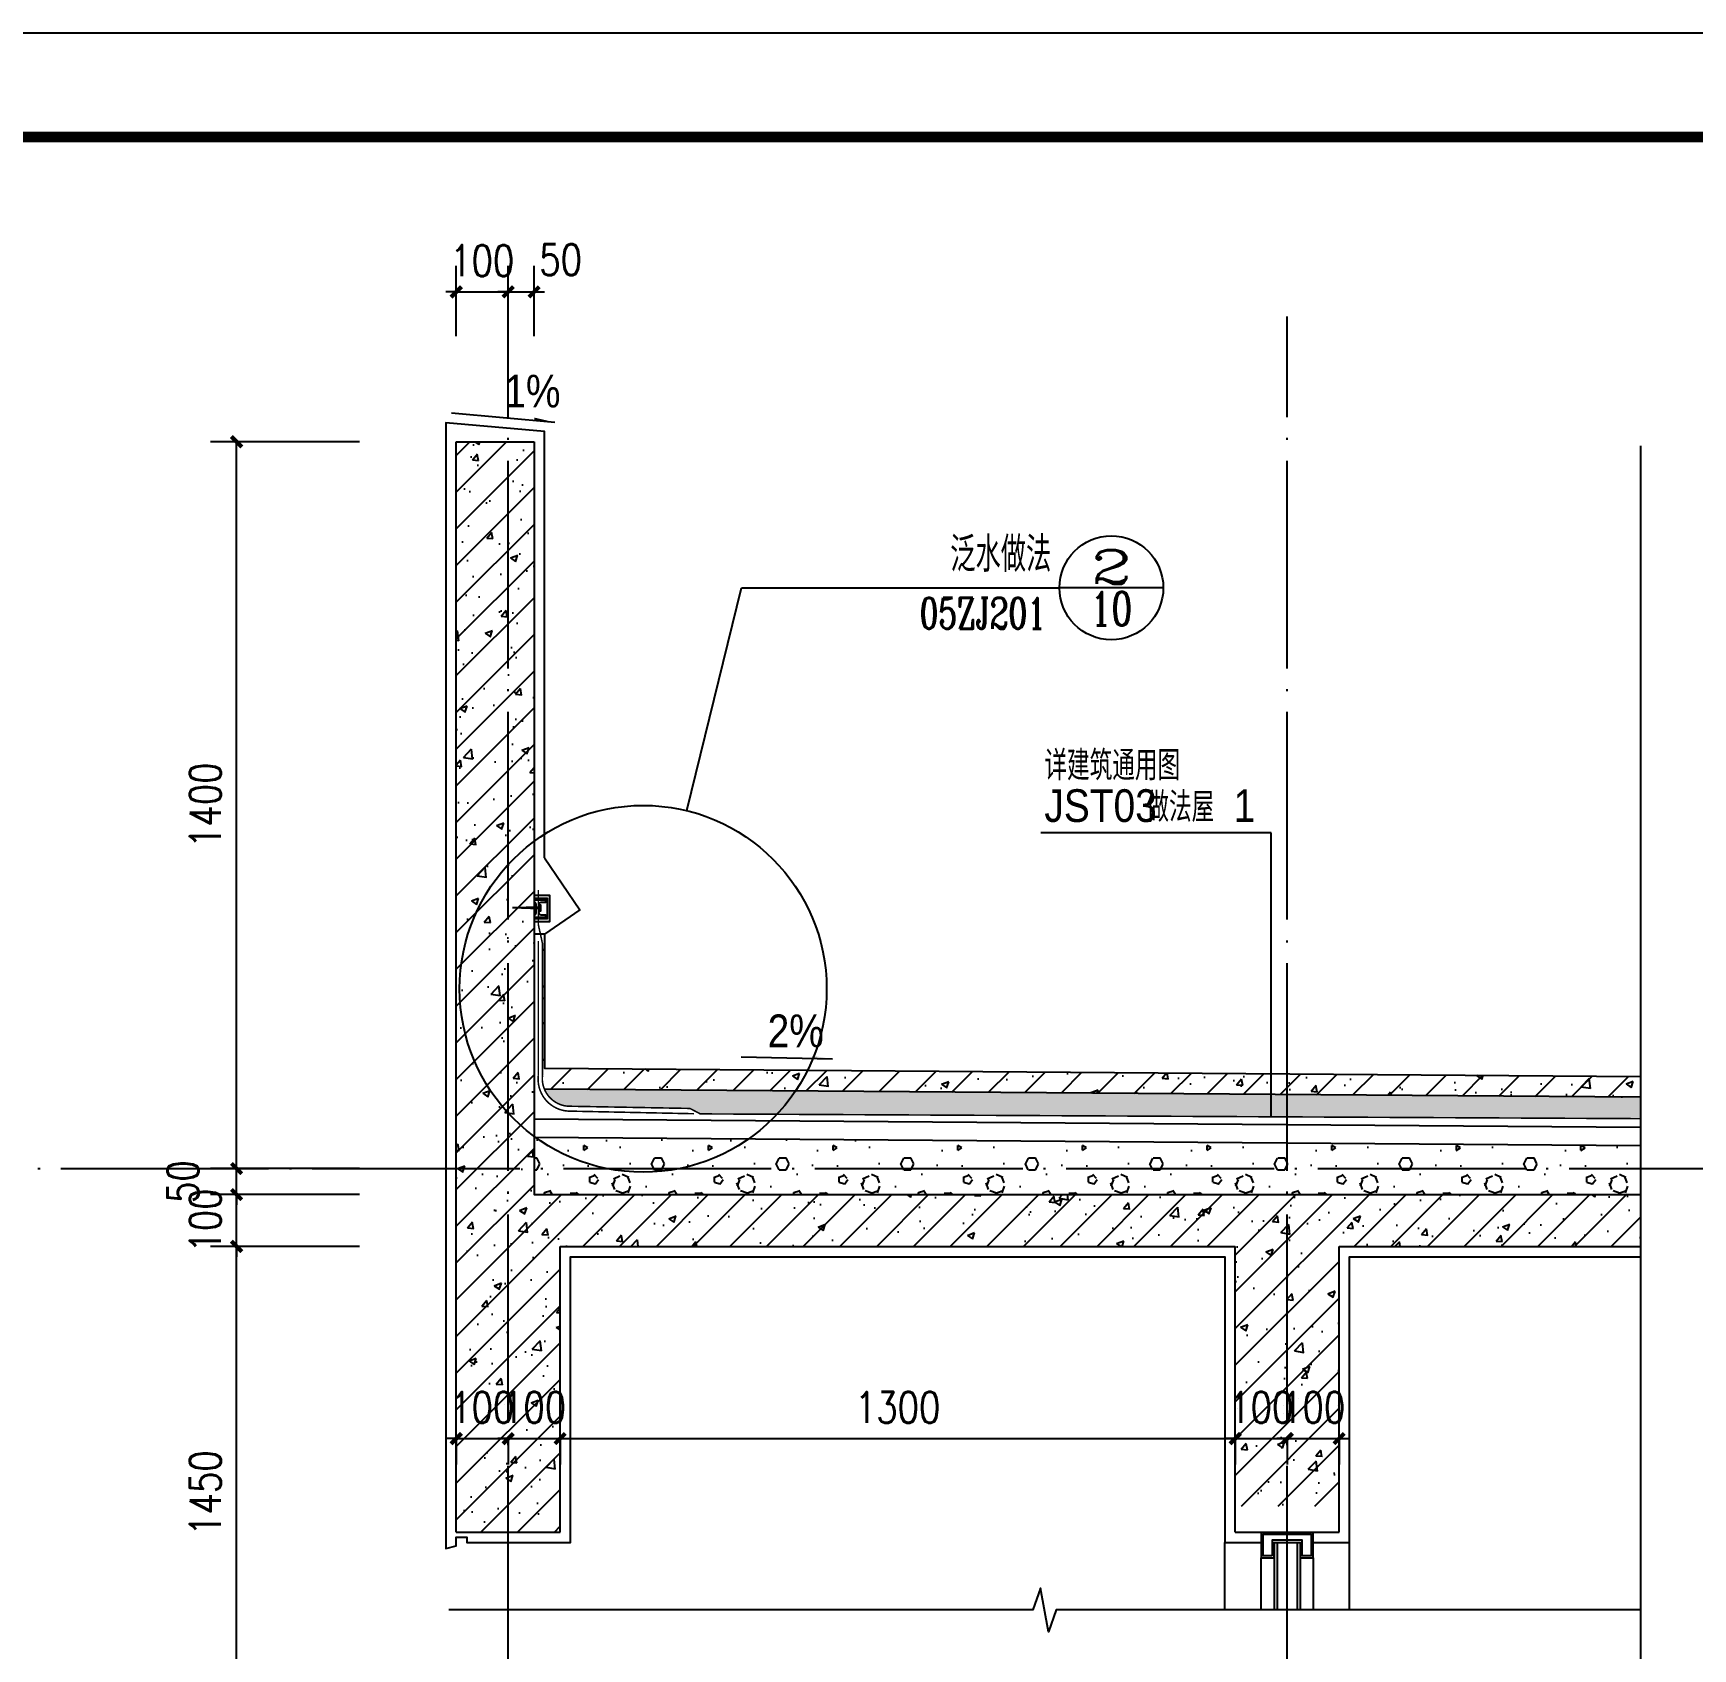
# Model space of a CAD drawing. Extents: x 718358 to 1668613, y -348838 to -159582.
# Drawn here: x 846510 to 849706, y -340070 to -336958 of the extents above; entities that cross this region are included whole.
import ezdxf
from ezdxf.enums import TextEntityAlignment as Align

# ---------------------------------------------------------------- set-up
doc = ezdxf.new("R2010")
doc.units = 0
doc.header["$LTSCALE"] = 1000
doc.linetypes.add('DASH', pattern=[0.35, 0.25, -0.1])
doc.linetypes.add('DOTE', pattern=[2.42, 2, -0.2, 0.02, -0.2])
for name, color, linetype in [('建-可见线', 7, 'Continuous'), ('建-图例填充', 251, 'Continuous'), ('建-图框', 4, 'Continuous'), ('建-墙体', 2, 'Continuous'), ('建-尺寸', 73, 'Continuous'), ('建-引出', 3, 'Continuous'), ('建-符号', 3, 'Continuous'), ('建-索引', 3, 'Continuous'), ('建-轮廓线', 7, 'Continuous'), ('建-轴网', 14, 'DOTE'), ('建-门窗剖', 4, 'Continuous'), ('建-阳台', 5, 'Continuous')]:
    doc.layers.add(name, color=color, linetype=linetype)
doc.styles.add('_TCH_DIM', font='gt单线西文.shx', dxfattribs={"width": 0.8, "bigfont": 'gt单线中文.shx'})
doc.styles.add('_TCH_LABEL', font='COMPLEX', dxfattribs={"bigfont": 'GBCBIG'})
doc.styles.add('DIM_FONT', font='SIMPLEX.shx', dxfattribs={"width": 0.8, "bigfont": 'GBCBIG.shx'})
doc.dimstyles.new('DIMN20', dxfattribs={"dimscale": 0.2, "dimtxt": 300, "dimasz": 100, "dimexe": 250, "dimexo": 300, "dimgap": 150, "dimtad": 1, "dimdec": 0, "dimzin": 0, "dimdsep": 46, "dimtxsty": 'DIM_FONT', "dimblk": 'ARCHTICK', "dimcen": 0.09, "dimdle": 1, "dimclrt": 7, "dimazin": 2, "dimtfac": 1, "dimtdec": 0, "dimtix": 1, "dimtmove": 2, "dimatfit": 3, "dimldrblk": 'ARCHTICK', "dimfxl": 1, "dimtolj": 1, "dimtzin": 0, "dimarcsym": 0})

# ---------------------------------------------------------------- blocks, each defined once
blk = doc.blocks.new('ghgdfsdf')
at = {"layer": '建-门窗剖'}
for p, q in [((916939.9, -349800.3), (916939.9, -349930.3)), ((916945.9, -349800.3), (916945.9, -349930.3)), ((916983.9, -349800.3), (916983.9, -349930.3)), ((916989.9, -349800.3), (916989.9, -349930.3)), ((916914.9, -349930.3), (916914.9, -349830.3)), ((917014.9, -349830.3), (917014.9, -349930.3))]:
    blk.add_line(p, q, dxfattribs=at)
blk.add_lwpolyline([(916914.9, -349780.3), (916914.9, -349830.3), (916919.9, -349830.3), (916919.9, -349830.3), (916939.9, -349830.3), (916939.9, -349800.3), (916989.9, -349800.3), (916989.9, -349830.3), (917009.9, -349830.3), (917009.9, -349830.3), (917014.9, -349830.3), (917014.9, -349780.3)], dxfattribs=at)
blk.add_lwpolyline([(916935.9, -349826.3), (916918.9, -349826.3), (916918.9, -349784.3), (917010.9, -349784.3), (917010.9, -349826.3), (916993.9, -349826.3), (916993.9, -349796.3), (916935.9, -349796.3)], close=True, dxfattribs=at)
blk = doc.blocks.new('d')
at = {"layer": '建-可见线', "color": 1, "ltscale": 0.0001}
for p in [(463200.5, 75059.6), (463200.5, 75056)]:
    blk.add_line(p, (463148.4, 75057.8), dxfattribs=at)
at = {"layer": '建-可见线', "color": 1}
for points in [[(463190.1, 75036.7), (463190.1, 75031.7), (463220, 75031.7), (463220, 75081.7), (463190.1, 75081.7), (463190.1, 75076.7), (463215, 75076.7), (463215, 75036.7)], [(463200.5, 75063.8), (463202.3, 75063.8), (463202.3, 75051.7), (463200.5, 75051.7)]]:
    blk.add_lwpolyline(points, close=True, dxfattribs=at)
blk.add_lwpolyline([(463198.7, 75049.7, 0.414214), (463203.7, 75044.7), (463212.2, 75044.7), (463212.2, 75039.7), (463190.5, 75039.7), (463190.5, 75044.7), (463190.7, 75044.7, 0.414214), (463193.7, 75047.7), (463193.7, 75065.4, 0.414214), (463190.7, 75068.4), (463190.5, 75068.4), (463190.5, 75073.4), (463212.2, 75073.4), (463212.2, 75068.4), (463203.7, 75068.4, 0.414214), (463198.7, 75063.4)], format="xyb", close=True, dxfattribs=at)
blk = doc.blocks.new('_ArchTick')
at = {"color": 0, "linetype": 'ByBlock', "const_width": 0.4}
blk.add_lwpolyline([(-0.5, -0.5), (0.5, 0.5)], dxfattribs=at)
blk = doc.blocks.new('*D1807')
at = {"layer": 'Defpoints', "color": 0, "transparency": 16777216}
for p in [(847324.9, -339605.7), (847424.9, -339605.7), (847424.9, -339664.7)]:
    blk.add_point(p, dxfattribs=at)
at = {"layer": '建-尺寸', "color": 0, "lineweight": -2, "transparency": 16777216}
for p, q in [((847324.9, -339664.7), (847304.9, -339664.7)), ((847324.9, -339664.7), (847424.9, -339664.7)), ((847324.9, -339665.7), (847324.9, -339714.7)), ((847424.9, -339664.7), (847444.9, -339664.7)), ((847424.9, -339665.7), (847424.9, -339714.7))]:
    blk.add_line(p, q, dxfattribs=at)
at = {"layer": '建-尺寸', "color": 0, "lineweight": -2, "transparency": 16777216, "xscale": 20, "yscale": 20, "zscale": 20}
blk.add_blockref('_ArchTick', (847324.9, -339664.7), dxfattribs=at)
at = {"layer": '建-尺寸', "color": 0, "lineweight": -2, "transparency": 16777216, "xscale": 20, "yscale": 20, "zscale": 20, "rotation": 180}
blk.add_blockref('_ArchTick', (847424.9, -339664.7), dxfattribs=at)
at = {"layer": '建-尺寸', "color": 7, "transparency": 16777216, "insert": (847374.9, -339604.7), "char_height": 60, "attachment_point": 5, "style": 'DIM_FONT'}
blk.add_mtext('\\A1;100', dxfattribs=at)
blk = doc.blocks.new('*D1808')
at = {"layer": 'Defpoints', "color": 0, "transparency": 16777216}
for p in [(847424.9, -339605.7), (847524.9, -339605.7), (847524.9, -339664.7)]:
    blk.add_point(p, dxfattribs=at)
at = {"layer": '建-尺寸', "color": 0, "lineweight": -2, "transparency": 16777216}
for p, q in [((847424.9, -339664.7), (847404.9, -339664.7)), ((847424.9, -339664.7), (847524.9, -339664.7)), ((847424.9, -339665.7), (847424.9, -339714.7)), ((847524.9, -339664.7), (847544.9, -339664.7)), ((847524.9, -339665.7), (847524.9, -339714.7))]:
    blk.add_line(p, q, dxfattribs=at)
at = {"layer": '建-尺寸', "color": 0, "lineweight": -2, "transparency": 16777216, "xscale": 20, "yscale": 20, "zscale": 20}
blk.add_blockref('_ArchTick', (847424.9, -339664.7), dxfattribs=at)
at = {"layer": '建-尺寸', "color": 0, "lineweight": -2, "transparency": 16777216, "xscale": 20, "yscale": 20, "zscale": 20, "rotation": 180}
blk.add_blockref('_ArchTick', (847524.9, -339664.7), dxfattribs=at)
at = {"layer": '建-尺寸', "color": 7, "transparency": 16777216, "insert": (847474.9, -339604.7), "char_height": 60, "attachment_point": 5, "style": 'DIM_FONT'}
blk.add_mtext('\\A1;100', dxfattribs=at)
blk = doc.blocks.new('*D1809')
at = {"layer": 'Defpoints', "color": 0, "transparency": 16777216}
for p in [(847524.9, -339605.7), (848824.9, -339605.7), (848824.9, -339664.7)]:
    blk.add_point(p, dxfattribs=at)
at = {"layer": '建-尺寸', "color": 0, "lineweight": -2, "transparency": 16777216}
for p, q in [((847524.7, -339664.7), (848825.1, -339664.7)), ((847524.9, -339665.7), (847524.9, -339714.7)), ((848824.9, -339665.7), (848824.9, -339714.7))]:
    blk.add_line(p, q, dxfattribs=at)
at = {"layer": '建-尺寸', "color": 0, "lineweight": -2, "transparency": 16777216, "xscale": 20, "yscale": 20, "zscale": 20, "rotation": 180}
blk.add_blockref('_ArchTick', (847524.9, -339664.7), dxfattribs=at)
at = {"layer": '建-尺寸', "color": 0, "lineweight": -2, "transparency": 16777216, "xscale": 20, "yscale": 20, "zscale": 20}
blk.add_blockref('_ArchTick', (848824.9, -339664.7), dxfattribs=at)
at = {"layer": '建-尺寸', "color": 7, "transparency": 16777216, "insert": (848174.9, -339604.7), "char_height": 60, "attachment_point": 5, "style": 'DIM_FONT'}
blk.add_mtext('\\A1;1300', dxfattribs=at)
blk = doc.blocks.new('*D1810')
at = {"layer": 'Defpoints', "color": 0, "transparency": 16777216}
for p in [(848824.9, -339605.7), (848924.9, -339605.7), (848924.9, -339664.7)]:
    blk.add_point(p, dxfattribs=at)
at = {"layer": '建-尺寸', "color": 0, "lineweight": -2, "transparency": 16777216}
for p, q in [((848824.9, -339664.7), (848804.9, -339664.7)), ((848824.9, -339664.7), (848924.9, -339664.7)), ((848824.9, -339665.7), (848824.9, -339714.7)), ((848924.9, -339664.7), (848944.9, -339664.7)), ((848924.9, -339665.7), (848924.9, -339714.7))]:
    blk.add_line(p, q, dxfattribs=at)
at = {"layer": '建-尺寸', "color": 0, "lineweight": -2, "transparency": 16777216, "xscale": 20, "yscale": 20, "zscale": 20}
blk.add_blockref('_ArchTick', (848824.9, -339664.7), dxfattribs=at)
at = {"layer": '建-尺寸', "color": 0, "lineweight": -2, "transparency": 16777216, "xscale": 20, "yscale": 20, "zscale": 20, "rotation": 180}
blk.add_blockref('_ArchTick', (848924.9, -339664.7), dxfattribs=at)
at = {"layer": '建-尺寸', "color": 7, "transparency": 16777216, "insert": (848874.9, -339604.7), "char_height": 60, "attachment_point": 5, "style": 'DIM_FONT'}
blk.add_mtext('\\A1;100', dxfattribs=at)
blk = doc.blocks.new('*D1811')
at = {"layer": 'Defpoints', "color": 0, "transparency": 16777216}
for p in [(848924.9, -339605.7), (849024.9, -339605.7), (849024.9, -339664.7)]:
    blk.add_point(p, dxfattribs=at)
at = {"layer": '建-尺寸', "color": 0, "lineweight": -2, "transparency": 16777216}
for p, q in [((848924.9, -339664.7), (848904.9, -339664.7)), ((848924.9, -339664.7), (849024.9, -339664.7)), ((848924.9, -339665.7), (848924.9, -339714.7)), ((849024.9, -339664.7), (849044.9, -339664.7)), ((849024.9, -339665.7), (849024.9, -339714.7))]:
    blk.add_line(p, q, dxfattribs=at)
at = {"layer": '建-尺寸', "color": 0, "lineweight": -2, "transparency": 16777216, "xscale": 20, "yscale": 20, "zscale": 20}
blk.add_blockref('_ArchTick', (848924.9, -339664.7), dxfattribs=at)
at = {"layer": '建-尺寸', "color": 0, "lineweight": -2, "transparency": 16777216, "xscale": 20, "yscale": 20, "zscale": 20, "rotation": 180}
blk.add_blockref('_ArchTick', (849024.9, -339664.7), dxfattribs=at)
at = {"layer": '建-尺寸', "color": 7, "transparency": 16777216, "insert": (848974.9, -339604.7), "char_height": 60, "attachment_point": 5, "style": 'DIM_FONT'}
blk.add_mtext('\\A1;100', dxfattribs=at)
blk = doc.blocks.new('*D1820')
at = {"layer": 'Defpoints', "color": 0, "transparency": 16777216}
for p in [(846901.9, -339294.7), (847198.6, -339294.7), (847198.6, -340244.7)]:
    blk.add_point(p, dxfattribs=at)
at = {"layer": '建-尺寸', "color": 0, "lineweight": -2, "transparency": 16777216}
for p, q in [((847138.6, -339294.7), (846851.9, -339294.7)), ((846901.9, -340244.9), (846901.9, -339294.5)), ((847138.6, -340244.7), (846851.9, -340244.7))]:
    blk.add_line(p, q, dxfattribs=at)
at = {"layer": '建-尺寸', "color": 0, "lineweight": -2, "transparency": 16777216, "xscale": 20, "yscale": 20, "zscale": 20}
for p, rotation in [((846901.9, -339294.7), 90), ((846901.9, -340244.7), 270)]:
    blk.add_blockref('_ArchTick', p, dxfattribs=dict(at, rotation=rotation))
at = {"layer": '建-尺寸', "color": 7, "transparency": 16777216, "insert": (846841.9, -339769.7), "char_height": 60, "attachment_point": 5, "rotation": 90, "style": 'DIM_FONT'}
blk.add_mtext('\\A1;1450', dxfattribs=at)
blk = doc.blocks.new('*D1821')
at = {"layer": 'Defpoints', "color": 0, "transparency": 16777216}
for p in [(846901.9, -339194.7), (847198.6, -339194.7), (847198.6, -339294.7)]:
    blk.add_point(p, dxfattribs=at)
at = {"layer": '建-尺寸', "color": 0, "lineweight": -2, "transparency": 16777216}
for p, q in [((847138.6, -339194.7), (846851.9, -339194.7)), ((846901.9, -339194.7), (846901.9, -339174.7)), ((846901.9, -339294.7), (846901.9, -339194.7)), ((847138.6, -339294.7), (846851.9, -339294.7)), ((846901.9, -339294.7), (846901.9, -339314.7))]:
    blk.add_line(p, q, dxfattribs=at)
at = {"layer": '建-尺寸', "color": 0, "lineweight": -2, "transparency": 16777216, "xscale": 20, "yscale": 20, "zscale": 20}
for p, rotation in [((846901.9, -339194.7), 270), ((846901.9, -339294.7), 90)]:
    blk.add_blockref('_ArchTick', p, dxfattribs=dict(at, rotation=rotation))
at = {"layer": '建-尺寸', "color": 7, "transparency": 16777216, "insert": (846841.9, -339244.7), "char_height": 60, "attachment_point": 5, "rotation": 90, "style": 'DIM_FONT'}
blk.add_mtext('\\A1;100', dxfattribs=at)
blk = doc.blocks.new('*D1822')
at = {"layer": 'Defpoints', "color": 0, "transparency": 16777216}
for p in [(846901.9, -339144.7), (847198.6, -339144.7), (847198.6, -339194.7)]:
    blk.add_point(p, dxfattribs=at)
at = {"layer": '建-尺寸', "color": 0, "lineweight": -2, "transparency": 16777216}
for p, q in [((846901.9, -339144.7), (846901.9, -339124.7)), ((847138.6, -339144.7), (846851.9, -339144.7)), ((846901.9, -339194.7), (846901.9, -339144.7)), ((847138.6, -339194.7), (846851.9, -339194.7)), ((846901.9, -339194.7), (846901.9, -339214.7))]:
    blk.add_line(p, q, dxfattribs=at)
at = {"layer": '建-尺寸', "color": 0, "lineweight": -2, "transparency": 16777216, "xscale": 20, "yscale": 20, "zscale": 20}
for p, rotation in [((846901.9, -339144.7), 270), ((846901.9, -339194.7), 90)]:
    blk.add_blockref('_ArchTick', p, dxfattribs=dict(at, rotation=rotation))
at = {"layer": '建-尺寸', "color": 7, "transparency": 16777216, "insert": (846798.9, -339169.7), "char_height": 60, "attachment_point": 5, "rotation": 90, "style": 'DIM_FONT'}
blk.add_mtext('\\A1;50', dxfattribs=at)
blk = doc.blocks.new('*D1823')
at = {"layer": 'Defpoints', "color": 0, "transparency": 16777216}
for p in [(846901.9, -337744.7), (847198.6, -337744.7), (847198.6, -339144.7)]:
    blk.add_point(p, dxfattribs=at)
at = {"layer": '建-尺寸', "color": 0, "lineweight": -2, "transparency": 16777216}
for p, q in [((847138.6, -337744.7), (846851.9, -337744.7)), ((846901.9, -339144.9), (846901.9, -337744.5)), ((847138.6, -339144.7), (846851.9, -339144.7))]:
    blk.add_line(p, q, dxfattribs=at)
at = {"layer": '建-尺寸', "color": 0, "lineweight": -2, "transparency": 16777216, "xscale": 20, "yscale": 20, "zscale": 20}
for p, rotation in [((846901.9, -337744.7), 90), ((846901.9, -339144.7), 270)]:
    blk.add_blockref('_ArchTick', p, dxfattribs=dict(at, rotation=rotation))
at = {"layer": '建-尺寸', "color": 7, "transparency": 16777216, "insert": (846841.9, -338444.7), "char_height": 60, "attachment_point": 5, "rotation": 90, "style": 'DIM_FONT'}
blk.add_mtext('\\A1;1400', dxfattribs=at)
blk = doc.blocks.new('*D2918')
at = {"layer": 'Defpoints', "color": 0, "transparency": 16777216}
for p in [(847424.9, -337455.9), (847324.9, -337601.2), (847424.9, -337601.2)]:
    blk.add_point(p, dxfattribs=at)
at = {"layer": '建-尺寸', "color": 0, "lineweight": -2, "transparency": 16777216}
for p, q in [((847324.9, -337541.2), (847324.9, -337405.9)), ((847424.9, -337541.2), (847424.9, -337405.9)), ((847324.9, -337455.9), (847304.9, -337455.9)), ((847324.9, -337455.9), (847424.9, -337455.9)), ((847424.9, -337455.9), (847444.9, -337455.9))]:
    blk.add_line(p, q, dxfattribs=at)
at = {"layer": '建-尺寸', "color": 0, "lineweight": -2, "transparency": 16777216, "xscale": 20, "yscale": 20, "zscale": 20}
blk.add_blockref('_ArchTick', (847324.9, -337455.9), dxfattribs=at)
at = {"layer": '建-尺寸', "color": 0, "lineweight": -2, "transparency": 16777216, "xscale": 20, "yscale": 20, "zscale": 20, "rotation": 180}
blk.add_blockref('_ArchTick', (847424.9, -337455.9), dxfattribs=at)
at = {"layer": '建-尺寸', "color": 7, "transparency": 16777216, "insert": (847374.9, -337395.9), "char_height": 60, "attachment_point": 5, "style": 'DIM_FONT'}
blk.add_mtext('\\A1;100', dxfattribs=at)
blk = doc.blocks.new('*D2919')
at = {"layer": 'Defpoints', "color": 0, "transparency": 16777216}
for p in [(847474.9, -337455.9), (847424.9, -337601.2), (847474.9, -337601.2)]:
    blk.add_point(p, dxfattribs=at)
at = {"layer": '建-尺寸', "color": 0, "lineweight": -2, "transparency": 16777216}
for p, q in [((847424.9, -337541.2), (847424.9, -337405.9)), ((847474.9, -337541.2), (847474.9, -337405.9)), ((847424.9, -337455.9), (847404.9, -337455.9)), ((847424.9, -337455.9), (847474.9, -337455.9)), ((847474.9, -337455.9), (847494.9, -337455.9))]:
    blk.add_line(p, q, dxfattribs=at)
at = {"layer": '建-尺寸', "color": 0, "lineweight": -2, "transparency": 16777216, "xscale": 20, "yscale": 20, "zscale": 20}
blk.add_blockref('_ArchTick', (847424.9, -337455.9), dxfattribs=at)
at = {"layer": '建-尺寸', "color": 0, "lineweight": -2, "transparency": 16777216, "xscale": 20, "yscale": 20, "zscale": 20, "rotation": 180}
blk.add_blockref('_ArchTick', (847474.9, -337455.9), dxfattribs=at)
at = {"layer": '建-尺寸', "color": 7, "transparency": 16777216, "insert": (847526, -337393.9), "char_height": 60, "attachment_point": 5, "style": 'DIM_FONT'}
blk.add_mtext('\\A1;50', dxfattribs=at)

msp = doc.modelspace()

# ---------------------------------------------------------------- hatches: boundary and pattern name
at = {"layer": '建-图例填充'}
h = msp.add_hatch(dxfattribs=at)
h.set_pattern_fill('钢筋混凝土', color=256, scale=20, style=0)
h.set_pattern_definition([(45, (-67989.99, 7685.635), (-35.355339, 35.355339), []), (50, (-67989.99, 7685.63), (143.452037, -12.550427), [15, -165]), (355, (-67989.99, 7685.63), (-27.750267, 150.438427), [12, -132]), (100.4514, (-67978.03, 7684.59), (115.701876, 137.887908), [12.748038, -140.228422]), (46.1842, (-67989.99, 7725.63), (213.44821, -33.103803), [22.5, -247.5]), (96.6356, (-67972.2, 7722.88), (186.93254, 194.823574), [19.12206, -210.3426]), (351.1842, (-67990, 7725.63), (186.93239, 194.82372), [18, -198]), (21, (-67969.99, 7715.63), (119.38141, -80.523778), [15, -165]), (326, (-67969.99, 7715.63), (48.663066, 145.03001), [12, -132]), (71.4514, (-67960.04, 7708.92), (168.044526, 64.5061), [12.748038, -140.228422]), (37.5, (-67989.99, 7685.635), (2.431971, 66.5787708), [0, -130.4, 0, -134, 0, -132.5]), (7.5, (-67989.99, 7685.635), (52.6139075, 78.8823424), [0, -76.4, 0, -127.4, 0, -50.5]), (327.5, (-68034.59, 7685.635), (106.7644872, -4.5109743), [0, -50, 0, -156, 0, -207]), (317.5, (-68054.59, 7685.635), (116.637234, 20.0209965), [0, -65, 0, -103.6, 0, -147])])
h.paths.add_polyline_path([(847474.9, -339194.7), (847474.9, -337744.7), (847324.9, -337744.7), (847324.9, -339844.7), (847524.9, -339844.7), (847524.9, -339294.7), (848824.9, -339294.7), (848824.9, -339794.7), (849024.9, -339794.7), (849024.9, -339294.7), (849605, -339294.7), (849605, -339194.7), (847474.9, -339194.7), (847474.9, -339194.7)])
h = msp.add_hatch(dxfattribs=at)
h.set_pattern_fill('钢筋混凝土', color=256, scale=20, style=0)
h.set_pattern_definition([(45, (3055.796, 395.11), (-35.355339, 35.355339), []), (50, (3055.8, 395.11), (143.452037, -12.550427), [15, -165]), (355, (3055.8, 395.11), (-27.750267, 150.438427), [12, -132]), (100.4514, (3067.75, 394.07), (115.701876, 137.887908), [12.748038, -140.228422]), (46.1842, (3055.8, 435.11), (213.44821, -33.103803), [22.5, -247.5]), (96.6356, (3073.58, 432.35), (186.93254, 194.823574), [19.12206, -210.3426]), (351.1842, (3055.8, 435.11), (186.93239, 194.82372), [18, -198]), (21, (3075.8, 425.11), (119.38141, -80.523778), [15, -165]), (326, (3075.8, 425.11), (48.663066, 145.03001), [12, -132]), (71.4514, (3085.74, 418.4), (168.044526, 64.5061), [12.748038, -140.228422]), (37.5, (3055.796, 395.11), (2.431971, 66.5787708), [0, -130.4, 0, -134, 0, -132.5]), (7.5, (3055.796, 395.11), (52.6139075, 78.8823424), [0, -76.4, 0, -127.4, 0, -50.5]), (327.5, (3011.196, 395.11), (106.7644872, -4.5109743), [0, -50, 0, -156, 0, -207]), (317.5, (2991.2, 395.11), (116.637234, 20.020996), [0, -65, 0, -103.6, 0, -147])])
h.paths.add_polyline_path([(847494.9, -338951.4), (847494.9, -338682.9), (847487, -338682.9), (847490.9, -338700.9), (847490.9, -338965.9, 0.122557), (847494.5, -338991.4), (849605, -339007), (849605, -338967)])
h = msp.add_hatch(dxfattribs=at)
h.set_pattern_fill('HONEY', color=256, scale=10, style=0)
h.set_pattern_definition([(0, (3055.796, 395.112), (23.8125, 13.74815), [15.875, -31.75]), (120, (3055.796, 395.112), (-23.81249716, 13.74815493), [15.875, -31.75]), (60, (3055.796, 395.112), (2.84e-06, 27.49630493), [-31.75, 15.875])])
h.paths.add_polyline_path([(849605, -339048.5), (849605, -339007), (847494.5, -338991.4, 0.283827), (847539.7, -339024.5), (847774.9, -339028.8), (847794.8, -339039.3)])
h = msp.add_hatch(dxfattribs=at)
h.set_pattern_fill('加气混凝土', color=256, scale=20, style=0)
h.set_pattern_definition([(0, (3126.6, 321.9), (120, 240), [0, -240]), (0, (2986.2, 289.5), (120, 240), [0, -240]), (0, (3064.2, 287.1), (120, 240), [0, -240]), (0, (3149.4, 357.9), (120, 240), [0, -240]), (0, (3049.8, 275.1), (120, 240), [0, -240]), (0, (3173.4, 509.1), (120, 240), [0, -240]), (0, (3100.2, 489.9), (120, 240), [0, -240]), (0, (3138.6, 459.9), (120, 240), [0, -240]), (0, (2943, 455.1), (120, 240), [0, -240]), (0, (3060.6, 444.3), (120, 240), [0, -240]), (0, (3015, 383.1), (120, 240), [0, -240]), (0, (3017.4, 293.1), (120, 240), [0, -240]), (0, (3107.4, 283.5), (120, 240), [0, -240]), (0, (3173.4, 389.1), (120, 240), [0, -240]), (0, (2949, 351.9), (120, 240), [0, -240]), (0, (2969.4, 392.7), (120, 240), [0, -240]), (0, (3063, 375.9), (120, 240), [0, -240]), (0, (3029.4, 341.1), (120, 240), [0, -240]), (0, (3010.2, 420.3), (120, 240), [0, -240]), (0, (3040.2, 510.3), (120, 240), [0, -240]), (0, (2958.6, 301.5), (120, 240), [0, -240]), (0, (3090.6, 461.1), (120, 240), [0, -240]), (0, (2979, 464.7), (120, 240), [0, -240]), (0, (2959.8, 495.9), (120, 240), [0, -240]), (130.601294, (3158.653, 433.969), (-599.99999337, 720.00000315), [10.53662, -4414.8444]), (18.434949, (3141.51, 438.54), (599.9999978, 239.9999982), [10.842096, -1507.05116]), (90, (3141.51, 428.25), (120, 240), [10.285714, -469.71426]), (161.565051, (3151.796, 424.826), (-600.000003, 239.9999821), [10.842096, -1507.05116]), (53.130102, (3151.796, 424.826), (120.0000002, 240), [11.42857, -1188.5714]), (135, (3160.94, 302.54), (-120.0000145, 239.999984), [9.697464, -669.12504]), (45, (3147.224, 302.54), (119.999999, 239.999999), [9.697464, -669.12504]), (135, (3154.08, 295.68), (-120.0000145, 239.999984), [9.697464, -669.12504]), (45, (3154.08, 295.68), (119.999999, 239.999999), [9.697464, -669.12504]), (116.56505, (3045.5, 463.68), (-2e-05, 479.999987), [12.77753, -255.5506]), (180, (3039.8, 475.1), (-120, 240), [13.714286, -226.2857]), (63.43495, (3020.37, 463.68), (1e-06, 480), [12.77753, -255.5506]), (116.56505, (3026.08, 452.25), (-2e-05, 479.999987), [12.77753, -255.5506]), (0, (3026.08, 452.25), (120, 240), [13.714286, -226.2857]), (63.43495, (3039.8, 452.25), (1e-06, 480), [12.77753, -255.5506]), (107.102728, (3135.796, 382.54), (-359.99998624, 1200.00000194), [15.54454, -6513.161]), (143.972626, (3131.224, 397.398), (-2279.9999711, 1679.9999981), [15.54454, -3248.808]), (180, (3118.65, 406.54), (-120, 240), [14.85714, -225.14284]), (36.0273733, (3091.224, 397.398), (2279.99998315, 1679.9999819), [15.54454, -3248.808]), (71.565051, (3086.653, 383.683), (360.0000018, 1199.999998), [14.456126, -1503.43712]), (107.102728, (3091.224, 368.826), (-359.99998624, 1200.00000194), [15.54454, -6513.161]), (143.972626, (3103.796, 359.683), (-2279.9999711, 1679.9999981), [15.54454, -3248.808]), (0, (3103.8, 359.68), (120, 240), [14.85714, -225.14284]), (36.0273733, (3118.653, 359.683), (2279.99998315, 1679.9999819), [15.54454, -3248.808]), (71.565051, (3131.224, 368.826), (360.0000018, 1199.999998), [14.456126, -1503.43712]), (150.255118, (3138.082, 494.54), (-360.0000009, 239.999997), [9.21401, -1925.72784]), (90, (3130.08, 489.97), (120, 240), [9.14286, -470.8571]), (29.7448813, (3130.082, 489.97), (360.0000002, 239.9999989), [9.21401, -1925.72784]), (116.56505, (3082.08, 324.25), (-2e-05, 479.999987), [12.77753, -255.5506]), (168.690067, (3076.367, 335.683), (-1080.0000008, 239.999994), [11.6549, -2435.8742]), (41.1859251, (3055.796, 329.969), (2999.99998182, 2639.99997692), [12.14874, -5090.3208]), (90, (3055.8, 318.54), (120, 240), [11.42857, -468.5714]), (138.814074, (3064.939, 310.54), (-2999.99994668, 2640.00001681), [12.14874, -5090.3208]), (16.6992442, (3064.939, 310.54), (3959.9999702, 1199.99998743), [11.93178, -4999.415]), (60.9453959, (3076.367, 313.969), (119.99999968, 239.99999788), [11.766434, -4930.1358]), (109.983106, (2981.51, 424.826), (-600.00000226, 1679.99999555), [13.3768, -5604.879]), (155.556045, (2976.939, 437.398), (-1560.00000595, 719.99998504), [13.809194, -5786.0526]), (24.4439547, (2951.796, 437.398), (1560.00000078, 719.99999654), [13.809194, -5786.0526]), (70.0168934, (2947.224, 424.826), (600.00000181, 1679.99999583), [13.3768, -5604.879]), (109.983106, (2951.796, 412.255), (-600.00000226, 1679.99999555), [13.3768, -5604.879]), (160.016893, (2964.367, 407.683), (-600.00000035, 239.99998907), [13.3768, -2795.751]), (19.9831065, (2964.367, 407.683), (599.9999967, 239.9999996), [13.3768, -2795.751]), (70.0168934, (2976.939, 412.255), (600.00000181, 1679.99999583), [13.3768, -5604.879]), (122.005383, (3070.653, 403.112), (-120.0000161, 239.99998775), [10.78169, -2253.3736]), (18.434949, (3054.653, 408.826), (599.9999978, 239.9999982), [10.842096, -1507.05116]), (90, (3054.65, 398.54), (120, 240), [10.285714, -469.71426]), (161.565051, (3064.94, 395.11), (-600.000003, 239.9999821), [10.842096, -1507.05116]), (54.4623222, (3064.939, 395.112), (839.99999878, 1199.9999982), [9.83123, -4119.2846]), (116.56505, (3000.94, 344.83), (-2e-05, 479.999987), [12.77753, -255.5506]), (180, (2995.22, 356.25), (-120, 240), [12.57143, -227.42856]), (59.0362434, (2975.796, 344.826), (120.0000004, 239.99999884), [13.32789, -2785.5288]), (120.963756, (2982.653, 333.398), (-120.0000164, 239.999989), [13.32789, -2785.5288]), (0, (2982.65, 333.4), (120, 240), [12.57143, -227.42856]), (63.43495, (2995.22, 333.4), (1e-06, 480), [12.77753, -255.5506])])
h.paths.add_polyline_path([(849605, -339194.7), (849605, -339100.6), (847474.9, -339084.5), (847474.9, -339194.7)])
at = {"layer": '建-符号'}
for points in [[(847514.8, -337707.2), (847475, -337703.4), (847475.5, -337698.1)], [(848049.6, -338933.5), (848009.6, -338932.5), (848009.7, -338927.2)]]:
    msp.add_hatch(color=256, dxfattribs=at).paths.add_polyline_path(points)

# ---------------------------------------------------------------- linework, layer by layer
at = {"layer": '建-可见线'}
for p, q in [((847494.9, -338692.9), (847474.9, -338692.9)), ((848804.9, -339864.7), (848874.9, -339864.7))]:
    msp.add_line(p, q, dxfattribs=at)
at = {"layer": '建-可见线', "color": 1}
for p, q in [((849605, -339007), (847494.5, -338991.4)), ((849605, -339065.7), (847474.9, -339049.6)), ((849605, -339100.6), (847474.9, -339084.5))]:
    msp.add_line(p, q, dxfattribs=at)
at = {"layer": '建-可见线'}
for points in [[(847494.9, -338545.9), (847494.9, -337724.7), (847304.9, -337708.2), (847304.9, -339876.4), (847325, -339871.2), (847325, -339864.7), (847325, -339854.7), (847345, -339854.7), (847345, -339864.7), (847544.9, -339864.7), (847544.9, -339314.7), (848804.9, -339314.7), (848804.9, -339864.7)], [(847494.9, -338545.9), (847562.9, -338646.4), (847494.9, -338692.9)], [(847494.9, -338668.7), (847494.9, -338668.8)], [(847494.9, -338692.9), (847494.9, -338951.4), (849605, -338967)], [(848974.9, -339864.7), (849044.9, -339864.7), (849044.9, -339314.7), (849605, -339314.7)]]:
    msp.add_lwpolyline(points, dxfattribs=at)
at = {"layer": '建-可见线', "color": 1, "linetype": 'DASH', "ltscale": 0.1, "const_width": 3, "elevation": 0}
for points in [[(847482.9, -338608.3), (847482.9, -338674.4), (847490.9, -338710.9), (847490.9, -338965.9, 0.421029), (847539.7, -339024.5), (847774.9, -339028.8), (847794.8, -339039.3), (849605, -339048.5)], [(847482.9, -338706.2), (847482.9, -338965.9, 0.425737), (847539.7, -339033.9), (847782.9, -339039)]]:
    msp.add_lwpolyline(points, format="xyb", dxfattribs=at)
at = {"layer": '建-图框'}
msp.add_lwpolyline([(835227.9, -348837.6), (852047.9, -348837.6), (852047.9, -336957.6), (835227.9, -336957.6)], close=True, dxfattribs=at)
at = {"layer": '建-图框', "const_width": 20}
msp.add_lwpolyline([(835727.9, -348637.6), (851847.9, -348637.6), (851847.9, -337157.6), (835727.9, -337157.6)], close=True, dxfattribs=at)
at = {"layer": '建-墙体'}
for p, q in [((847324.9, -339844.7), (847324.9, -337744.7)), ((847324.9, -337744.7), (847474.9, -337744.7)), ((847474.9, -337744.7), (847474.9, -339194.7)), ((847474.9, -339194.7), (848744.9, -339194.7)), ((847474.9, -339194.7), (849605, -339194.7)), ((847524.9, -339294.7), (848824.9, -339294.7)), ((847524.9, -339844.7), (847524.9, -339294.7)), ((848824.9, -339844.7), (848824.9, -339294.7)), ((849024.9, -339844.7), (849024.9, -339294.7)), ((849024.9, -339294.7), (849605, -339294.7)), ((847324.9, -339844.7), (847524.9, -339844.7)), ((848824.9, -339844.7), (849024.9, -339844.7))]:
    msp.add_line(p, q, dxfattribs=at)
msp.add_lwpolyline([(847474.9, -338704.7), (847474.9, -338704.7), (847474.9, -339194.7), (849605, -339194.7)], dxfattribs=at)
at = {"layer": '建-引出'}
for p, q in [((848894, -338498), (848450.5, -338498)), ((848894, -339044), (848894, -338498))]:
    msp.add_line(p, q, dxfattribs=at)
at = {"layer": '建-符号'}
for points in [[(847315.9, -337688.6), (847514.8, -337707.2)], [(849605, -337752.8), (849605, -342282.9), (849647, -342298.2), (849563, -342313), (849605, -342327.9), (849605, -346857.9)], [(847873.4, -338929.1), (848049.6, -338933.5)], [(849605, -339994.7), (848480.3, -339994.7), (848465, -340036.7), (848450.2, -339952.7), (848435.3, -339994.7), (847310.6, -339994.7)]]:
    msp.add_lwpolyline(points, dxfattribs=at)
at = {"layer": '建-索引'}
for p, q in [((847768.9, -338455.2), (847874.2, -338026)), ((847874.2, -338026), (848486.3, -338026)), ((848686.3, -338026), (848486.3, -338026))]:
    msp.add_line(p, q, dxfattribs=at)
for centre, radius in [((848586.3, -338026), 100), ((847684.8, -338798.4), 353.3)]:
    msp.add_circle(centre, radius, dxfattribs=at)
at = {"layer": '建-轮廓线', "color": 253}
for p, q in [((848804.9, -339994.7), (848804.9, -339864.7)), ((849044.9, -339994.7), (849044.9, -339864.7))]:
    msp.add_line(p, q, dxfattribs=at)
at = {"layer": '建-轴网', "ltscale": 0.2}
for p, q in [((847424.9, -346893.1), (847424.9, -337503.6)), ((848924.9, -346893.1), (848924.9, -337503.6)), ((843659.6, -339144.7), (851598.1, -339144.7))]:
    msp.add_line(p, q, dxfattribs=at)

# ---------------------------------------------------------------- block references
at = {"layer": '建-可见线'}
msp.add_blockref('ghgdfsdf', (-68040, 9935.6), dxfattribs=at)
at = {"layer": '建-阳台'}
msp.add_blockref('d', (384284.9, -413700.5), dxfattribs=at)

# ---------------------------------------------------------------- texts
at = {"layer": '建-引出', "style": '_TCH_DIM'}
for s, height, width, p in [('详建筑通用图', 57.32, 0.8, (848457.4, -338397)), ('JST03', 63, 0.888889, (848457.4, -338477)), ('做法屋', 57.32, 0.8, (848653.7, -338477)), ('1', 63, 0.888889, (848821.7, -338477))]:
    msp.add_text(s, height=height, dxfattribs=dict(at, width=width)).set_placement(p)
at = {"layer": '建-符号', "style": '_TCH_DIM', "width": 0.888889}
for s, p in [('1%', (847417.5, -337678.6)), ('2%', (847924.5, -338910.8))]:
    msp.add_text(s, height=63, dxfattribs=at).set_placement(p)
at = {"layer": '建-索引', "style": '_TCH_LABEL'}
msp.add_text('泛水做法', height=67.52, dxfattribs=at).set_placement((848276.2, -337995.2))
for s, width, p, p2 in [('2', 1.875, (848546.1, -338018), (848626.6, -338018)), ('10', 0.905172, (848546.1, -338098.4), (848626.6, -338098.4))]:
    msp.add_text(s, height=64.4, dxfattribs=dict(at, width=width)).set_placement(p, p2, align=Align.FIT)
at = {"layer": '建-索引', "style": '_TCH_LABEL', "width": 0.705882}
msp.add_text('05ZJ201', height=59.5, dxfattribs=at).set_placement((848217.3, -338104.8))

# ---------------------------------------------------------------- dimensions: what is measured, and where the dimension line sits
at = {"layer": '建-尺寸'}
for p1, p2, distance, picture, middle in [((847324.9, -337601.2), (847424.9, -337601.2), 145.3, '*D2918', (847374.9, -337395.9)), ((847198.6, -339144.7), (847198.6, -337744.7), 296.7, '*D1823', (846841.9, -338444.7)), ((847198.6, -339294.7), (847198.6, -339194.7), 296.7, '*D1821', (846841.9, -339244.7)), ((847324.9, -339605.7), (847424.9, -339605.7), -59, '*D1807', (847374.9, -339604.7)), ((847424.9, -339605.7), (847524.9, -339605.7), -59, '*D1808', (847474.9, -339604.7)), ((847524.9, -339605.7), (848824.9, -339605.7), -59, '*D1809', (848174.9, -339604.7)), ((848824.9, -339605.7), (848924.9, -339605.7), -59, '*D1810', (848874.9, -339604.7)), ((848924.9, -339605.7), (849024.9, -339605.7), -59, '*D1811', (848974.9, -339604.7))]:
    dim = msp.add_aligned_dim(p1=p1, p2=p2, distance=distance, dimstyle='DIMN20', dxfattribs=at)
    dim.commit()
    dim.dimension.update_dxf_attribs({"geometry": picture, "text_midpoint": middle})
for base, p1, p2, angle, picture, middle in [((847474.9, -337455.9), (847424.9, -337601.2), (847474.9, -337601.2), 0, '*D2919', (847526, -337393.9)), ((846901.9, -339144.7), (847198.6, -339194.7), (847198.6, -339144.7), 90, '*D1822', (846798.9, -339169.7))]:
    dim = msp.add_linear_dim(base=base, p1=p1, p2=p2, angle=angle, dimstyle='DIMN20', dxfattribs=at)
    dim.commit()
    dim.dimension.update_dxf_attribs({"geometry": picture, "text_midpoint": middle, "dimtype": 161})
dim = msp.add_aligned_dim(p1=(847198.6, -340244.7), p2=(847198.6, -339294.7), distance=296.7, text='1450', dimstyle='DIMN20', dxfattribs=at)
dim.commit()
dim.dimension.update_dxf_attribs({"geometry": '*D1820', "text_midpoint": (846841.9, -339769.7)})

doc.saveas('drawing.dxf')
